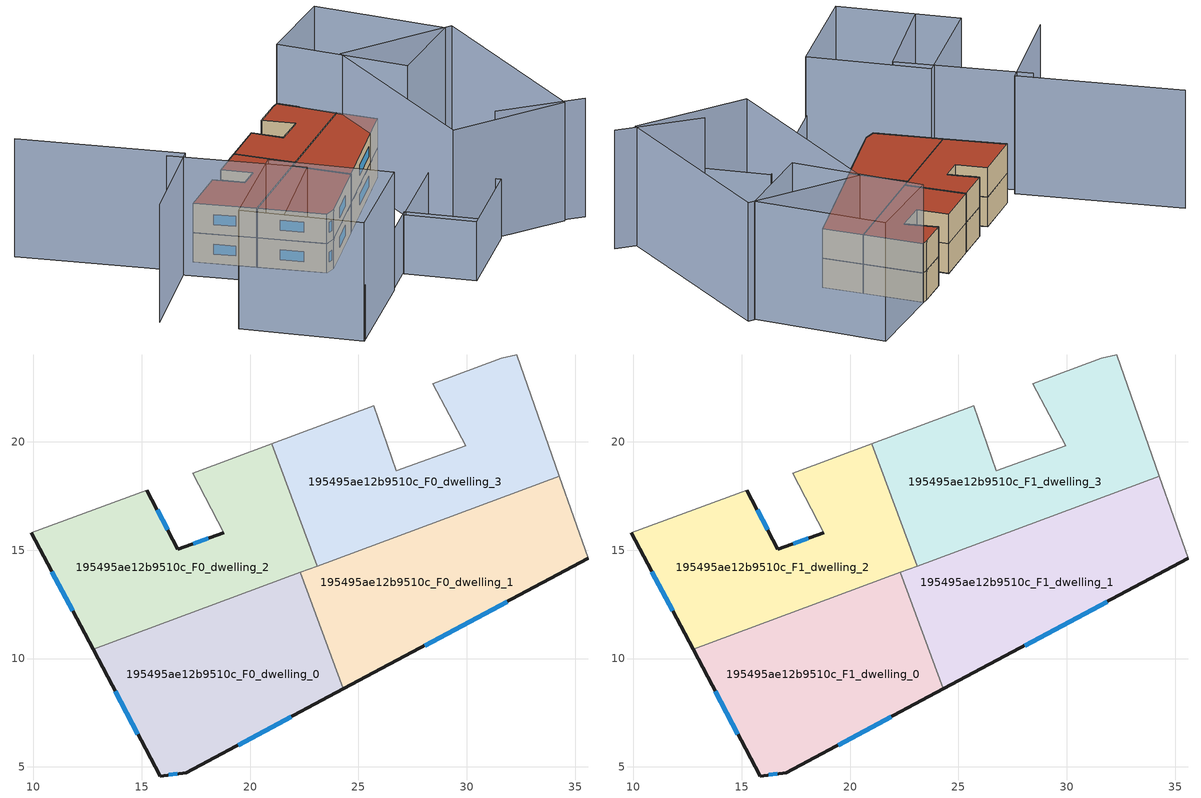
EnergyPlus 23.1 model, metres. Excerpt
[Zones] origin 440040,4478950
195495ae12b9510c_F0_dwelling_0
 floor ground (EU_floor_Construction): 24.31,8.6 22.31,13.97 12.75,10.42 15.85,4.58 17.04,4.72 z0
 wall outside (EU_wall_Construction): 24.31,8.6 17.04,4.72 15.85,4.58 12.75,10.42 z0:3
 wall to 195495ae12b9510c_F0_dwelling_1 (EU_wall_Construction): 22.31,13.97 24.31,8.6 z0:3
 wall to 195495ae12b9510c_F0_dwelling_2 (EU_wall_Construction): 12.75,10.42 22.31,13.97 z0:3
 window (EU_Window_Construction): 14.82,6.52 13.78,8.49 / 21.9,7.31 19.45,6.01 / 16.65,4.67 16.24,4.63 z0.99:2.01
195495ae12b9510c_F0_dwelling_1
 floor ground (EU_floor_Construction): 35.6,14.62 34.27,18.41 22.31,13.97 24.31,8.6 z0
 wall outside (EU_wall_Construction): 35.6,14.62 24.31,8.6 z0:3
 wall adiabatic (EU_wall_Construction): 34.27,18.41 35.6,14.62 z0:3
 wall to 195495ae12b9510c_F0_dwelling_3 (EU_wall_Construction): 23.1,14.26 34.27,18.41 z0:3
 wall to 195495ae12b9510c_F0_dwelling_2 (EU_wall_Construction): 22.31,13.97 23.1,14.26 z0:3
 window (EU_Window_Construction): 31.86,12.62 28.05,10.59 z0.99:2.01
195495ae12b9510c_F0_dwelling_2
 floor ground (EU_floor_Construction): 23.1,14.26 21,19.91 17.36,18.55 18.78,15.81 16.67,15.05 15.24,17.77 9.91,15.79 12.75,10.42 z0
 wall outside (EU_wall_Construction): 15.24,17.77 16.67,15.05 18.78,15.81 / 12.75,10.42 9.91,15.79 z0:3
 wall adiabatic (EU_wall_Construction): 9.91,15.79 15.24,17.77 / 18.78,15.81 17.36,18.55 21,19.91 z0:3
 wall to 195495ae12b9510c_F0_dwelling_3 (EU_wall_Construction): 21,19.91 23.1,14.26 z0:3
 window (EU_Window_Construction): 15.71,16.87 16.19,15.95 / 17.37,15.3 18.08,15.56 / 11.81,12.2 10.85,14.01 z0.99:2.01
195495ae12b9510c_F0_dwelling_3
 floor ground (EU_floor_Construction): 34.27,18.41 32.3,24 31.59,23.84 28.43,22.67 29.95,19.81 26.74,18.67 25.71,21.66 21,19.91 23.1,14.26 z0
 wall adiabatic (EU_wall_Construction): 21,19.91 25.71,21.66 26.74,18.67 29.95,19.81 28.43,22.67 31.59,23.84 32.3,24 34.27,18.41 z0:3
195495ae12b9510c_F1_dwelling_0
 floor to 195495ae12b9510c_F0_dwelling_0 (EU_floor_Construction): 24.31,8.6 22.31,13.97 12.75,10.42 15.85,4.58 17.04,4.72 z3
 wall outside (EU_wall_Construction): 24.31,8.6 17.04,4.72 15.85,4.58 12.75,10.42 z3:6
 wall to 195495ae12b9510c_F1_dwelling_1 (EU_wall_Construction): 22.31,13.97 24.31,8.6 z3:6
 wall to 195495ae12b9510c_F1_dwelling_2 (EU_wall_Construction): 12.75,10.42 22.31,13.97 z3:6
 window (EU_Window_Construction): 14.82,6.52 13.78,8.49 / 21.9,7.31 19.45,6.01 / 16.65,4.67 16.24,4.63 z3.99:5.01
 roof outside (EU_roof_Construction): 22.31,13.97 24.31,8.6 17.04,4.72 15.85,4.58 12.75,10.42 z6
195495ae12b9510c_F1_dwelling_1
 floor to 195495ae12b9510c_F0_dwelling_1 (EU_floor_Construction): 35.6,14.62 34.27,18.41 22.31,13.97 24.31,8.6 z3
 wall outside (EU_wall_Construction): 35.6,14.62 24.31,8.6 z3:6
 wall adiabatic (EU_wall_Construction): 34.27,18.41 35.6,14.62 z3:6
 wall to 195495ae12b9510c_F1_dwelling_3 (EU_wall_Construction): 23.1,14.26 34.27,18.41 z3:6
 wall to 195495ae12b9510c_F1_dwelling_2 (EU_wall_Construction): 22.31,13.97 23.1,14.26 z3:6
 window (EU_Window_Construction): 31.86,12.62 28.05,10.59 z3.99:5.01
 roof outside (EU_roof_Construction): 34.27,18.41 35.6,14.62 24.31,8.6 22.31,13.97 z6
195495ae12b9510c_F1_dwelling_2
 floor to 195495ae12b9510c_F0_dwelling_2 (EU_floor_Construction): 23.1,14.26 21,19.91 17.36,18.55 18.78,15.81 16.67,15.05 15.24,17.77 9.91,15.79 12.75,10.42 z3
 wall outside (EU_wall_Construction): 15.24,17.77 16.67,15.05 18.78,15.81 / 12.75,10.42 9.91,15.79 z3:6
 wall adiabatic (EU_wall_Construction): 9.91,15.79 15.24,17.77 / 18.78,15.81 17.36,18.55 21,19.91 z3:6
 wall to 195495ae12b9510c_F1_dwelling_3 (EU_wall_Construction): 21,19.91 23.1,14.26 z3:6
 window (EU_Window_Construction): 15.71,16.87 16.19,15.95 / 17.37,15.3 18.08,15.56 / 11.81,12.2 10.85,14.01 z3.99:5.01
 roof outside (EU_roof_Construction): 21,19.91 23.1,14.26 12.75,10.42 9.91,15.79 15.24,17.77 16.67,15.05 18.78,15.81 17.36,18.55 z6
195495ae12b9510c_F1_dwelling_3
 floor to 195495ae12b9510c_F0_dwelling_3 (EU_floor_Construction): 34.27,18.41 32.3,24 31.59,23.84 28.43,22.67 29.95,19.81 26.74,18.67 25.71,21.66 21,19.91 23.1,14.26 z3
 wall adiabatic (EU_wall_Construction): 21,19.91 25.71,21.66 26.74,18.67 29.95,19.81 28.43,22.67 31.59,23.84 32.3,24 34.27,18.41 z3:6
 roof outside (EU_roof_Construction): 32.3,24 34.27,18.41 23.1,14.26 21,19.91 25.71,21.66 26.74,18.67 29.95,19.81 28.43,22.67 31.59,23.84 z6
shading: 33.41,-1.24 40.91,-5.88 / 6.36,15.97 12.58,4.25 / 12.58,4.25 2.98,-0.85 / 0.4,29.33 7.91,15.02 / 7.91,15.02 -2.54,9.54 / 16.77,-2.69 6.18,-7.78 / 6.18,-7.78 0.99,3.01 / 0.99,3.01 11.58,8.11 / 11.58,8.11 16.77,-2.69 / 45.75,14.06 38.98,-4.96 / 38.98,-4.96 27.59,-0.91 / 27.59,-0.91 34.36,18.11 / 34.36,18.11 45.75,14.06 / 36.18,11.53 32.3,24.01 / 32.3,24.01 41.21,26.77 / 41.21,26.77 45.08,14.3 / 45.08,14.3 36.18,11.53 z0:12; 6.53,-7.61 20.77,-0.63 / 20.77,-0.63 23.87,-6.95 / 43.76,17.72 41.51,25.79 / 20.26,-1.02 29.15,3.27 / 29.15,3.27 32.16,-2.97 / 32.16,-2.97 23.27,-7.26 / 23.27,-7.26 20.26,-1.02 z0:6
[Building]
EU S2 Campaign: North Axis=0; Terrain=City; Solar Distribution=FullExterior
[Site:Location]
Madrid: Latitude=40.5; Longitude=-3.5; Time Zone=1; Elevation=609
[SizingPeriod:WeatherFileDays]
AnnualSizingPeriod: Begin Month=1; Begin Day of Month=1; End Month=12; End Day of Month=31; Day of Week for Start Day=Monday; Use Weather File Daylight Saving Period=No; Use Weather File Rain and Snow Indicators=No
[MATERIAL]
EU_InternalMass_Material: Roughness=MediumRough; Thickness=0.1; Conductivity=1; Density=1800; Specific Heat=900; Thermal Absorptance=0.9; Solar Absorptance=0.7; Visible Absorptance=0.7
[MATERIAL:NOMASS] Roughness=MediumRough; Thermal Absorptance=0.9; Solar Absorptance=0.7; Visible Absorptance=0.7
Name | Thermal Resistance
EU_wall_NoMass | 0.609216
EU_roof_NoMass | 0.513268
EU_floor_NoMass | 0.568163
[WINDOWMATERIAL:SIMPLEGLAZINGSYSTEM]
EU_Window_SimpleGlazing: UFactor=5.50606; Solar Heat Gain Coefficient=0.85; Visible Transmittance=0.85
[CONSTRUCTION]
EU_wall_Construction: EU_wall_NoMass
EU_roof_Construction: EU_roof_NoMass
EU_floor_Construction: EU_floor_NoMass
EU_InternalMass_Construction: EU_InternalMass_Material
EU_Window_Construction: EU_Window_SimpleGlazing
[ZONE] Type=1; Multiplier=1; Ceiling Height=autocalculate; Floor Area=autocalculate; Part of Total Floor Area=Yes
Name | Volume
195495ae12b9510c_F0_dwelling_0; 195495ae12b9510c_F1_dwelling_0 | 185.915
195495ae12b9510c_F0_dwelling_1; 195495ae12b9510c_F1_dwelling_1 | 185.918
195495ae12b9510c_F0_dwelling_2 | 185.901
195495ae12b9510c_F1_dwelling_2 | 185.902
195495ae12b9510c_F0_dwelling_3 | 185.904
195495ae12b9510c_F1_dwelling_3 | 185.905
[INTERNALMASS] Construction=EU_InternalMass_Construction
Name | Zone or ZoneList | Surface Area
195495ae12b9510c_F0_dwelling_0_EU_InternalMass | 195495ae12b9510c_F0_dwelling_0 | 61.9721
195495ae12b9510c_F0_dwelling_1_EU_InternalMass | 195495ae12b9510c_F0_dwelling_1 | 61.9726
195495ae12b9510c_F0_dwelling_2_EU_InternalMass | 195495ae12b9510c_F0_dwelling_2 | 61.9679
195495ae12b9510c_F0_dwelling_3_EU_InternalMass | 195495ae12b9510c_F0_dwelling_3 | 61.9692
195495ae12b9510c_F1_dwelling_0_EU_InternalMass | 195495ae12b9510c_F1_dwelling_0 | 61.9721
195495ae12b9510c_F1_dwelling_1_EU_InternalMass | 195495ae12b9510c_F1_dwelling_1 | 61.9726
195495ae12b9510c_F1_dwelling_2_EU_InternalMass | 195495ae12b9510c_F1_dwelling_2 | 61.9679
195495ae12b9510c_F1_dwelling_3_EU_InternalMass | 195495ae12b9510c_F1_dwelling_3 | 61.9692
[OTHEREQUIPMENT] Fuel Type=Electricity; Design Level Calculation Method=Watts/Area; Power per Zone Floor Area=1; Fraction Latent=0; Fraction Radiant=0; Fraction Lost=0; Carbon Dioxide Generation Rate=0; EndUse Subcategory=EU_Step8_InternalGains
Name | Zone or ZoneList or Space or SpaceList | Schedule
EU_Step8_InternalGain_195495ae12b9510c_F0_dwelling_0_f000 | 195495ae12b9510c_F0_dwelling_0 | EU_Step8_GainSchedule_195495ae12b9510c_F0_dwelling_0_f000
EU_Step8_InternalGain_195495ae12b9510c_F0_dwelling_1_f000 | 195495ae12b9510c_F0_dwelling_1 | EU_Step8_GainSchedule_195495ae12b9510c_F0_dwelling_1_f000
EU_Step8_InternalGain_195495ae12b9510c_F0_dwelling_2_f000 | 195495ae12b9510c_F0_dwelling_2 | EU_Step8_GainSchedule_195495ae12b9510c_F0_dwelling_2_f000
EU_Step8_InternalGain_195495ae12b9510c_F0_dwelling_3_f000 | 195495ae12b9510c_F0_dwelling_3 | EU_Step8_GainSchedule_195495ae12b9510c_F0_dwelling_3_f000
EU_Step8_InternalGain_195495ae12b9510c_F1_dwelling_0_f000 | 195495ae12b9510c_F1_dwelling_0 | EU_Step8_GainSchedule_195495ae12b9510c_F1_dwelling_0_f000
EU_Step8_InternalGain_195495ae12b9510c_F1_dwelling_1_f000 | 195495ae12b9510c_F1_dwelling_1 | EU_Step8_GainSchedule_195495ae12b9510c_F1_dwelling_1_f000
EU_Step8_InternalGain_195495ae12b9510c_F1_dwelling_2_f000 | 195495ae12b9510c_F1_dwelling_2 | EU_Step8_GainSchedule_195495ae12b9510c_F1_dwelling_2_f000
EU_Step8_InternalGain_195495ae12b9510c_F1_dwelling_3_f000 | 195495ae12b9510c_F1_dwelling_3 | EU_Step8_GainSchedule_195495ae12b9510c_F1_dwelling_3_f000
[ZONEVENTILATION:DESIGNFLOWRATE] Schedule=EU_AlwaysOn; Design Flow Rate Calculation Method=AirChanges/Hour; Air Changes per Hour=0.752966; Ventilation Type=Natural; Fan Pressure Rise=0; Fan Total Efficiency=1; Constant Term Coefficient=1; Temperature Term Coefficient=0; Velocity Term Coefficient=0; Velocity Squared Term Coefficient=0; Minimum Indoor Temperature=-100; Maximum Indoor Temperature=100; Delta Temperature=-100; Minimum Outdoor Temperature=-100; Maximum Outdoor Temperature=100; Maximum Wind Speed=40
Name | Zone or ZoneList or Space or SpaceList
EU_ConstantAir_195495ae12b9510c_F0_dwelling_0 | 195495ae12b9510c_F0_dwelling_0
EU_ConstantAir_195495ae12b9510c_F0_dwelling_1 | 195495ae12b9510c_F0_dwelling_1
EU_ConstantAir_195495ae12b9510c_F0_dwelling_2 | 195495ae12b9510c_F0_dwelling_2
EU_ConstantAir_195495ae12b9510c_F0_dwelling_3 | 195495ae12b9510c_F0_dwelling_3
EU_ConstantAir_195495ae12b9510c_F1_dwelling_0 | 195495ae12b9510c_F1_dwelling_0
EU_ConstantAir_195495ae12b9510c_F1_dwelling_1 | 195495ae12b9510c_F1_dwelling_1
EU_ConstantAir_195495ae12b9510c_F1_dwelling_2 | 195495ae12b9510c_F1_dwelling_2
EU_ConstantAir_195495ae12b9510c_F1_dwelling_3 | 195495ae12b9510c_F1_dwelling_3
[HVACTEMPLATE:THERMOSTAT] Constant Heating Setpoint=20; Constant Cooling Setpoint=50
EU_HeatOnly_195495ae12b9510c_F0_dwelling_0; EU_HeatOnly_195495ae12b9510c_F0_dwelling_1; EU_HeatOnly_195495ae12b9510c_F0_dwelling_2; EU_HeatOnly_195495ae12b9510c_F0_dwelling_3; EU_HeatOnly_195495ae12b9510c_F1_dwelling_0; EU_HeatOnly_195495ae12b9510c_F1_dwelling_1; EU_HeatOnly_195495ae12b9510c_F1_dwelling_2; EU_HeatOnly_195495ae12b9510c_F1_dwelling_3
[HVACTEMPLATE:ZONE:IDEALLOADSAIRSYSTEM] System Availability Schedule=EU_AlwaysOn; Maximum Heating Supply Air Temperature=50; Minimum Cooling Supply Air Temperature=13; Maximum Heating Supply Air Humidity Ratio=0.0156; Minimum Cooling Supply Air Humidity Ratio=0.0077; Heating Limit=NoLimit; Cooling Limit=NoLimit; Heating Availability Schedule=EU_AlwaysOn; Cooling Availability Schedule=EU_CoolingOff; Dehumidification Control Type=ConstantSensibleHeatRatio; Cooling Sensible Heat Ratio=0.7; Dehumidification Setpoint=60; Humidification Control Type=None; Humidification Setpoint=30; Outdoor Air Method=None; Outdoor Air Flow Rate per Person=0.00944; Outdoor Air Flow Rate per Zone Floor Area=0; Outdoor Air Flow Rate per Zone=0; Demand Controlled Ventilation Type=None; Outdoor Air Economizer Type=NoEconomizer; Heat Recovery Type=None; Sensible Heat Recovery Effectiveness=0.7; Latent Heat Recovery Effectiveness=0.65
Name | Template Thermostat
195495ae12b9510c_F0_dwelling_0 | EU_HeatOnly_195495ae12b9510c_F0_dwelling_0
195495ae12b9510c_F0_dwelling_1 | EU_HeatOnly_195495ae12b9510c_F0_dwelling_1
195495ae12b9510c_F0_dwelling_2 | EU_HeatOnly_195495ae12b9510c_F0_dwelling_2
195495ae12b9510c_F0_dwelling_3 | EU_HeatOnly_195495ae12b9510c_F0_dwelling_3
195495ae12b9510c_F1_dwelling_0 | EU_HeatOnly_195495ae12b9510c_F1_dwelling_0
195495ae12b9510c_F1_dwelling_1 | EU_HeatOnly_195495ae12b9510c_F1_dwelling_1
195495ae12b9510c_F1_dwelling_2 | EU_HeatOnly_195495ae12b9510c_F1_dwelling_2
195495ae12b9510c_F1_dwelling_3 | EU_HeatOnly_195495ae12b9510c_F1_dwelling_3
[SIZING:ZONE] Zone Cooling Design Supply Air Temperature Input Method=SupplyAirTemperature; Zone Cooling Design Supply Air Temperature=13; Zone Heating Design Supply Air Temperature Input Method=SupplyAirTemperature; Zone Heating Design Supply Air Temperature=50; Zone Cooling Design Supply Air Humidity Ratio=0.008; Zone Heating Design Supply Air Humidity Ratio=0.008; Cooling Design Air Flow Method=DesignDay; Cooling Design Air Flow Rate=0; Cooling Minimum Air Flow per Zone Floor Area=0.000762; Cooling Minimum Air Flow=0; Cooling Minimum Air Flow Fraction=0.2; Heating Design Air Flow Method=DesignDay; Heating Design Air Flow Rate=0; Heating Maximum Air Flow per Zone Floor Area=0.002032; Heating Maximum Air Flow=0.141576; Heating Maximum Air Flow Fraction=0.3; Account for Dedicated Outdoor Air System=No; Dedicated Outdoor Air System Control Strategy=NeutralSupplyAir; Dedicated Outdoor Air Low Setpoint Temperature for Design=autosize; Dedicated Outdoor Air High Setpoint Temperature for Design=autosize; Zone Load Sizing Method=Sensible Load Only No Latent Load; Zone Latent Cooling Design Supply Air Humidity Ratio Input Method=HumidityRatioDifference; Zone Cooling Design Supply Air Humidity Ratio Difference=0.005; Zone Latent Heating Design Supply Air Humidity Ratio Input Method=HumidityRatioDifference; Zone Humidification Design Supply Air Humidity Ratio Difference=0.005
195495ae12b9510c_F0_dwelling_0; 195495ae12b9510c_F0_dwelling_1; 195495ae12b9510c_F0_dwelling_2; 195495ae12b9510c_F0_dwelling_3; 195495ae12b9510c_F1_dwelling_0; 195495ae12b9510c_F1_dwelling_1; 195495ae12b9510c_F1_dwelling_2; 195495ae12b9510c_F1_dwelling_3
[SCHEDULE:CONSTANT]
Name | Hourly Value
EU_AlwaysOn | 1
EU_CoolingOff | 0
[SCHEDULE:FILE] Column Number=1; Rows to Skip at Top=0; Number of Hours of Data=8760; Column Separator=Comma; Interpolate to Timestep=No; Minutes per Item=60; Adjust Schedule for Daylight Savings=Yes
Name | File
EU_Step8_GainSchedule_195495ae12b9510c_F0_dwelling_0_f000 | ../../schedules/195495ae12b9510c/195495ae12b9510c_F0_dwelling_0_f000_gain.csv
EU_Step8_GainSchedule_195495ae12b9510c_F0_dwelling_1_f000 | ../../schedules/195495ae12b9510c/195495ae12b9510c_F0_dwelling_1_f000_gain.csv
EU_Step8_GainSchedule_195495ae12b9510c_F0_dwelling_2_f000 | ../../schedules/195495ae12b9510c/195495ae12b9510c_F0_dwelling_2_f000_gain.csv
EU_Step8_GainSchedule_195495ae12b9510c_F0_dwelling_3_f000 | ../../schedules/195495ae12b9510c/195495ae12b9510c_F0_dwelling_3_f000_gain.csv
EU_Step8_GainSchedule_195495ae12b9510c_F1_dwelling_0_f000 | ../../schedules/195495ae12b9510c/195495ae12b9510c_F1_dwelling_0_f000_gain.csv
EU_Step8_GainSchedule_195495ae12b9510c_F1_dwelling_1_f000 | ../../schedules/195495ae12b9510c/195495ae12b9510c_F1_dwelling_1_f000_gain.csv
EU_Step8_GainSchedule_195495ae12b9510c_F1_dwelling_2_f000 | ../../schedules/195495ae12b9510c/195495ae12b9510c_F1_dwelling_2_f000_gain.csv
EU_Step8_GainSchedule_195495ae12b9510c_F1_dwelling_3_f000 | ../../schedules/195495ae12b9510c/195495ae12b9510c_F1_dwelling_3_f000_gain.csv
